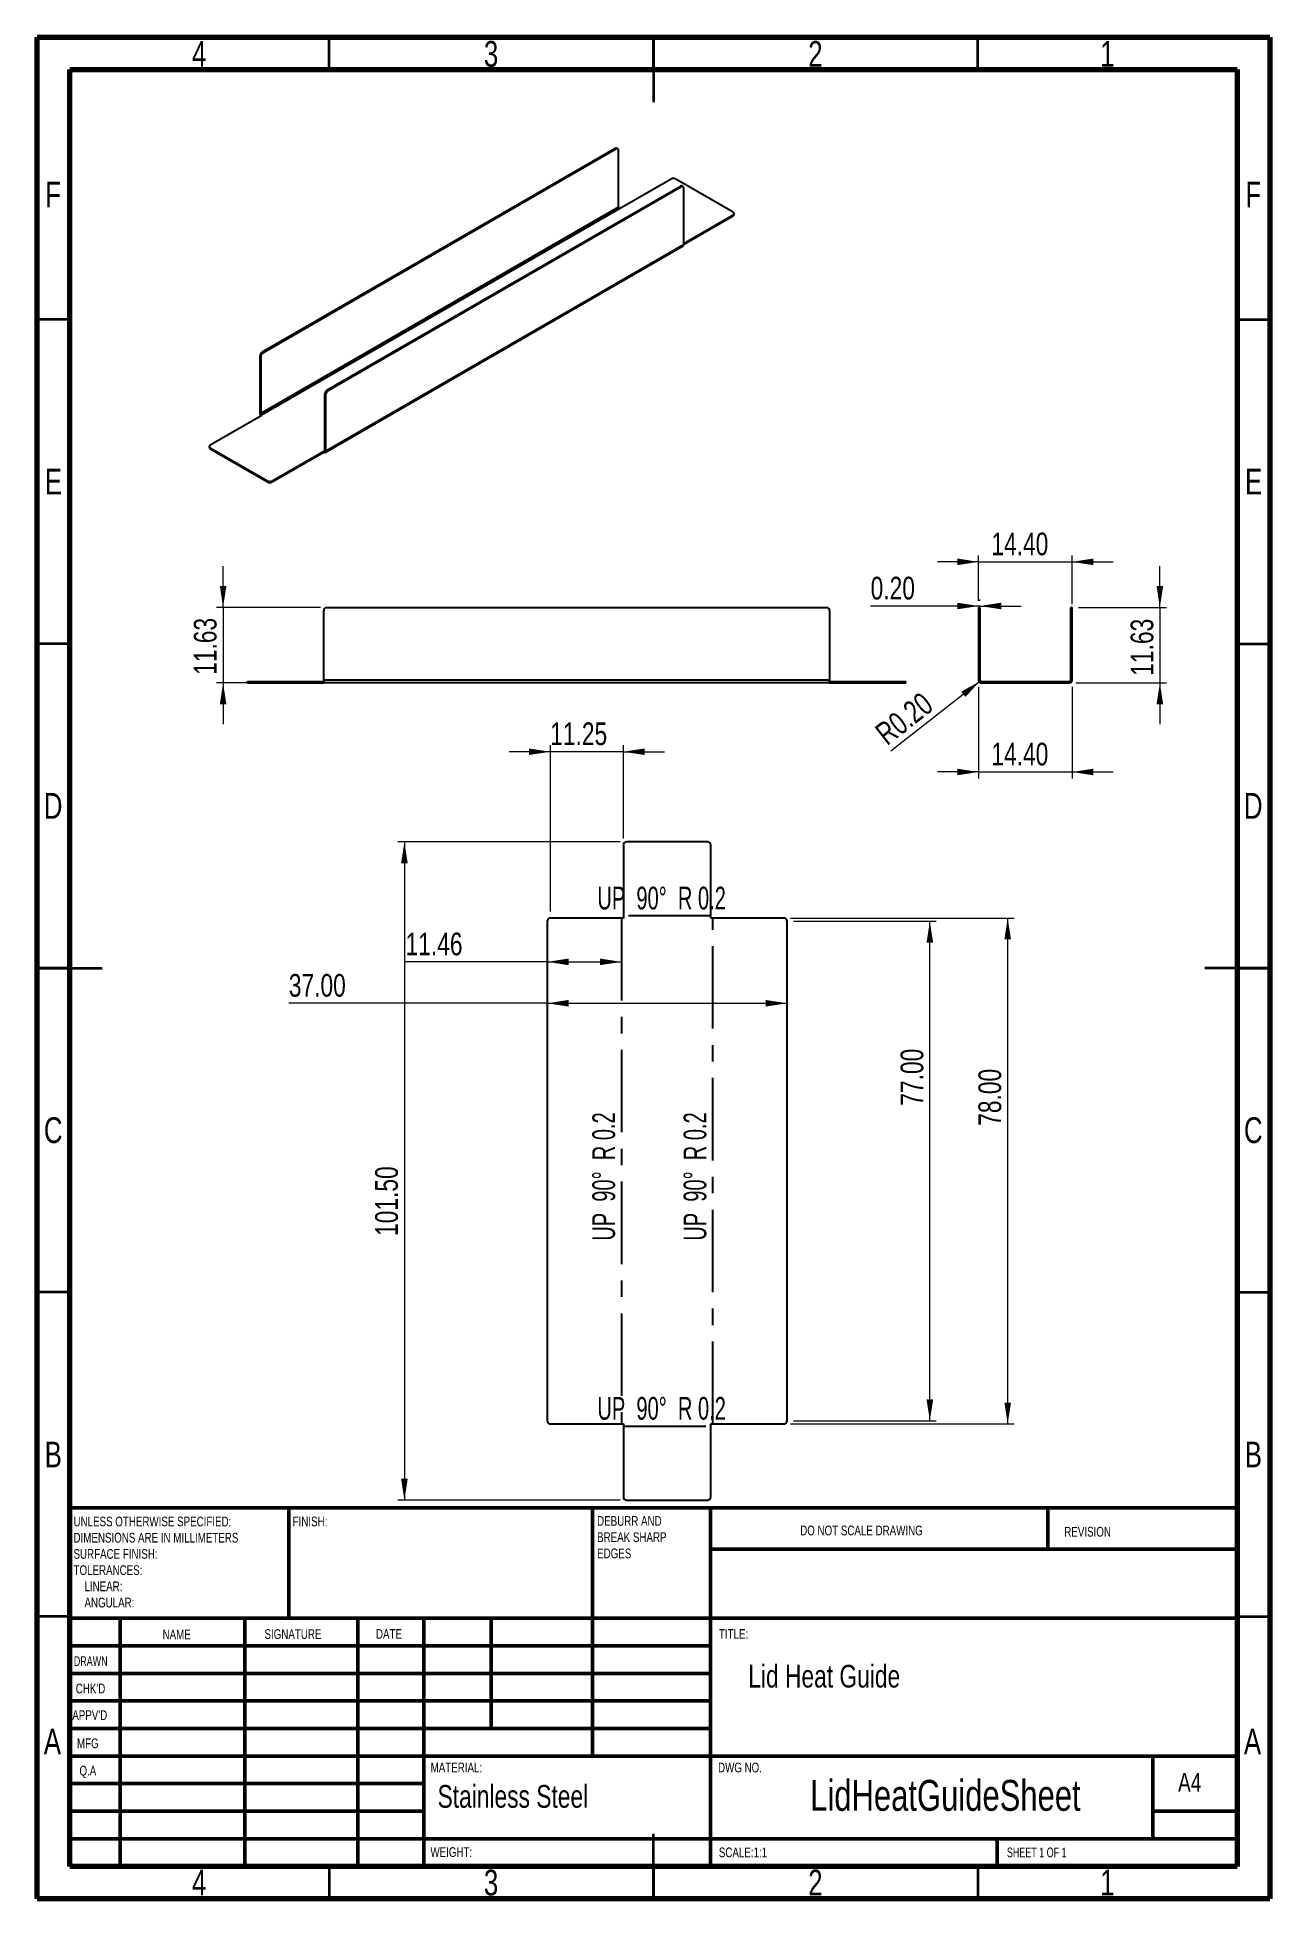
# Model space of a CAD drawing. Header units: millimetres. Extents: x 15 to 205, y 5 to 292.
import ezdxf

# ---------------------------------------------------------------- set-up
doc = ezdxf.new("R2010")
doc.units = ezdxf.units.MM
doc.linetypes.add('CENTERX2', pattern=[20.32, 12.7, -2.54, 2.54, -2.54])
doc.styles.add('SLDTEXTSTYLE0', font='TXT', dxfattribs={"width": 0.75})
doc.styles.add('SLDTEXTSTYLE1', font='TXT', dxfattribs={"width": 0.686449})
doc.styles.add('SLDTEXTSTYLE2', font='TXT', dxfattribs={"width": 0.6875})
doc.styles.add('SLDTEXTSTYLE3', font='TXT', dxfattribs={"width": 0.660714})
doc.dimstyles.new('SLDDIMSTYLE0', dxfattribs={"dimtxt": 3.5, "dimasz": 3.302, "dimexe": 0, "dimexo": 0.0625, "dimgap": 0.875, "dimtad": 1, "dimrnd": 1e-09, "dimzin": 12, "dimdsep": 46, "dimtxsty": 'SLDTEXTSTYLE0', "dimsah": 1, "dimcen": 0.09, "dimadec": 0, "dimazin": 3, "dimtfac": 1, "dimtmove": 0, "dimatfit": 0, "dimfxl": 0, "dimfrac": 2, "dimtolj": 1, "dimtzin": 12, "dimarcsym": 0})
doc.dimstyles.new('SLDDIMSTYLE1', dxfattribs={"dimtxt": 3.5, "dimasz": 3.302, "dimexe": 0, "dimexo": 0.0625, "dimgap": 0.875, "dimtad": 1, "dimrnd": 1e-09, "dimzin": 4, "dimdsep": 46, "dimtxsty": 'SLDTEXTSTYLE0', "dimsah": 1, "dimcen": 0.09, "dimadec": 0, "dimazin": 1, "dimtfac": 1, "dimtofl": 0, "dimtmove": 0, "dimatfit": 3, "dimfxl": 0, "dimfrac": 2, "dimtolj": 1, "dimtzin": 12, "dimarcsym": 0})
doc.dimstyles.new('SLDDIMSTYLE2', dxfattribs={"dimtxt": 3.5, "dimasz": 3.302, "dimexe": 0, "dimexo": 0.0625, "dimgap": 0.875, "dimtad": 1, "dimrnd": 1e-09, "dimzin": 12, "dimdsep": 46, "dimtxsty": 'SLDTEXTSTYLE0', "dimsah": 1, "dimcen": 0.09, "dimadec": 0, "dimazin": 3, "dimtfac": 1, "dimtofl": 0, "dimtmove": 0, "dimatfit": 3, "dimfxl": 0, "dimfrac": 2, "dimtolj": 1, "dimtzin": 12, "dimarcsym": 0})
doc.dimstyles.new('SLDDIMSTYLE3', dxfattribs={"dimtxt": 3.5, "dimasz": 3.302, "dimexe": 0, "dimexo": 0.0625, "dimgap": 0.875, "dimtad": 1, "dimrnd": 1e-09, "dimzin": 4, "dimdsep": 46, "dimtxsty": 'SLDTEXTSTYLE0', "dimsah": 1, "dimcen": 0.09, "dimadec": 0, "dimazin": 1, "dimtfac": 1, "dimtmove": 0, "dimatfit": 0, "dimfxl": 0, "dimfrac": 2, "dimtolj": 1, "dimtzin": 12, "dimarcsym": 0})
doc.dimstyles.new('SLDDIMSTYLE4', dxfattribs={"dimtxt": 3.5, "dimasz": 3.302, "dimexe": 0, "dimexo": 0.0625, "dimgap": 0.875, "dimtad": 1, "dimrnd": 1e-09, "dimzin": 0, "dimdsep": 46, "dimtxsty": 'SLDTEXTSTYLE0', "dimsah": 1, "dimcen": 0.09, "dimadec": 0, "dimazin": 0, "dimtfac": 1, "dimtmove": 0, "dimatfit": 0, "dimfxl": 0, "dimfrac": 2, "dimtolj": 1, "dimtzin": 12, "dimarcsym": 0})
doc.dimstyles.new('SLDDIMSTYLE5', dxfattribs={"dimtxt": 3.5, "dimasz": 3.302, "dimexe": 0, "dimexo": 0.0625, "dimgap": 0.875, "dimtad": 1, "dimrnd": 1e-09, "dimzin": 0, "dimdsep": 46, "dimtxsty": 'SLDTEXTSTYLE0', "dimsah": 1, "dimcen": 0, "dimadec": 0, "dimazin": 0, "dimtfac": 1, "dimtofl": 0, "dimtmove": 0, "dimatfit": 3, "dimfxl": 0, "dimfrac": 2, "dimtolj": 1, "dimtzin": 12, "dimarcsym": 0})

# ---------------------------------------------------------------- blocks, each defined once
blk = doc.blocks.new('SW_NOTE_0')
at = {"color": 0, "linetype": 'Continuous', "lineweight": 0, "char_height": 1.5, "attachment_point": 1, "style": 'SLDTEXTSTYLE0'}
for s, insert in [('UNLESS OTHERWISE SPECIFIED:', (0, 1.93)), ('DIMENSIONS ARE IN MILLIMETERS', (0, -0.57)), ('TOLERANCES:', (0, -5.57)), ('SURFACE FINISH:', (0, -3.07)), ('LINEAR:', (1.69, -8.07)), ('ANGULAR:', (1.69, -10.57))]:
    blk.add_mtext(s, dxfattribs=dict(at, insert=insert))
blk = doc.blocks.new('SW_NOTE_0_1')
at = {"color": 0, "linetype": 'Continuous', "lineweight": 0, "char_height": 1.5, "attachment_point": 1, "style": 'SLDTEXTSTYLE0'}
for s, insert in [('DEBURR AND', (0, 1.93)), ('BREAK SHARP', (0, -0.57)), ('EDGES', (0, -3.07))]:
    blk.add_mtext(s, dxfattribs=dict(at, insert=insert))
blk = doc.blocks.new('_D')
at = {"color": 7, "linetype": 'Continuous', "lineweight": 0}
for p, q in [((94.1, 181.84), (87.75, 181.84)), ((94.1, 157.2), (94.1, 182.84)), ((105.35, 181.84), (94.1, 181.84)), ((105.35, 168.45), (105.35, 182.84)), ((105.35, 181.84), (111.7, 181.84))]:
    blk.add_line(p, q, dxfattribs=at)
at = {"color": 7, "linetype": 'Continuous', "lineweight": 18}
for points in [[(94.1, 181.84), (90.8, 182.35), (90.8, 181.34)], [(105.35, 181.84), (108.65, 181.34), (108.65, 182.35)]]:
    blk.add_solid(points, dxfattribs=at)
at = {"color": 7, "linetype": 'Continuous', "lineweight": 18, "insert": (94.08, 186.36), "char_height": 3.5, "attachment_point": 1, "style": 'SLDTEXTSTYLE0'}
blk.add_mtext('11.25', dxfattribs=at)
blk = doc.blocks.new('_D_1')
at = {"color": 7, "linetype": 'Continuous', "lineweight": 0}
for p, q in [((131.6, 155.7), (153.6, 155.7)), ((152.6, 78.7), (152.6, 155.7)), ((131.6, 78.7), (153.6, 78.7))]:
    blk.add_line(p, q, dxfattribs=at)
at = {"color": 7, "linetype": 'Continuous', "lineweight": 18}
for points in [[(152.6, 155.7), (152.09, 152.4), (153.11, 152.4)], [(152.6, 78.7), (153.11, 82.01), (152.09, 82.01)]]:
    blk.add_solid(points, dxfattribs=at)
at = {"color": 7, "linetype": 'Continuous', "lineweight": 18, "insert": (148.09, 127.27), "char_height": 3.5, "attachment_point": 1, "rotation": 90, "style": 'SLDTEXTSTYLE0'}
blk.add_mtext('77.00', dxfattribs=at)
blk = doc.blocks.new('_D_2')
at = {"color": 7, "linetype": 'Continuous', "lineweight": 0}
for p, q in [((131.1, 156.2), (165.6, 156.2)), ((164.6, 78.2), (164.6, 156.2)), ((131.1, 78.2), (165.6, 78.2))]:
    blk.add_line(p, q, dxfattribs=at)
at = {"color": 7, "linetype": 'Continuous', "lineweight": 18}
for points in [[(164.6, 156.2), (164.09, 152.9), (165.11, 152.9)], [(164.6, 78.2), (165.11, 81.51), (164.09, 81.51)]]:
    blk.add_solid(points, dxfattribs=at)
at = {"color": 7, "linetype": 'Continuous', "lineweight": 18, "insert": (160.09, 124.17), "char_height": 3.5, "attachment_point": 1, "rotation": 90, "style": 'SLDTEXTSTYLE0'}
blk.add_mtext('78.00', dxfattribs=at)
blk = doc.blocks.new('_D_3')
at = {"color": 7, "linetype": 'Continuous', "lineweight": 0}
for q in [(53.78, 143.06), (130.6, 143.06)]:
    blk.add_line((93.6, 143.06), q, dxfattribs=at)
at = {"color": 7, "linetype": 'Continuous', "lineweight": 18}
for points in [[(93.6, 143.06), (96.9, 142.56), (96.9, 143.57)], [(130.6, 143.06), (127.3, 143.57), (127.3, 142.56)]]:
    blk.add_solid(points, dxfattribs=at)
at = {"color": 7, "linetype": 'Continuous', "lineweight": 18, "insert": (53.78, 147.58), "char_height": 3.5, "attachment_point": 1, "style": 'SLDTEXTSTYLE0'}
blk.add_mtext('37.00', dxfattribs=at)
blk = doc.blocks.new('_D_4')
at = {"color": 7, "linetype": 'Continuous', "lineweight": 0}
for p, q in [((104.85, 167.95), (70.6, 167.95)), ((71.6, 167.95), (71.6, 66.45)), ((104.85, 66.45), (70.6, 66.45))]:
    blk.add_line(p, q, dxfattribs=at)
at = {"color": 7, "linetype": 'Continuous', "lineweight": 18}
for points in [[(71.6, 167.95), (71.09, 164.65), (72.11, 164.65)], [(71.6, 66.45), (72.11, 69.76), (71.09, 69.76)]]:
    blk.add_solid(points, dxfattribs=at)
at = {"color": 7, "linetype": 'Continuous', "lineweight": 18, "insert": (67.09, 107.19), "char_height": 3.5, "attachment_point": 1, "rotation": 90, "style": 'SLDTEXTSTYLE0'}
blk.add_mtext('101.50', dxfattribs=at)
blk = doc.blocks.new('_D_5')
at = {"color": 7, "linetype": 'Continuous', "lineweight": 0}
for q in [(71.78, 149.45), (105.06, 149.45)]:
    blk.add_line((93.6, 149.45), q, dxfattribs=at)
at = {"color": 7, "linetype": 'Continuous', "lineweight": 18}
for points in [[(93.6, 149.45), (96.9, 148.94), (96.9, 149.95)], [(105.06, 149.45), (101.76, 149.95), (101.76, 148.94)]]:
    blk.add_solid(points, dxfattribs=at)
at = {"color": 7, "linetype": 'Continuous', "lineweight": 18, "insert": (71.78, 153.96), "char_height": 3.5, "attachment_point": 1, "style": 'SLDTEXTSTYLE0'}
blk.add_mtext('11.46', dxfattribs=at)
blk = doc.blocks.new('_D_6')
at = {"color": 7, "linetype": 'Continuous', "lineweight": 0}
for p, q in [((43.65, 204.09), (43.65, 210.44)), ((58.65, 204.09), (42.65, 204.09)), ((43.65, 204.09), (43.65, 192.46)), ((58.15, 192.46), (42.65, 192.46)), ((43.65, 192.46), (43.65, 186.11))]:
    blk.add_line(p, q, dxfattribs=at)
at = {"color": 7, "linetype": 'Continuous', "lineweight": 18}
for points in [[(43.65, 204.09), (44.16, 207.39), (43.15, 207.39)], [(43.65, 192.46), (43.15, 189.16), (44.16, 189.16)]]:
    blk.add_solid(points, dxfattribs=at)
at = {"color": 7, "linetype": 'Continuous', "lineweight": 18, "insert": (39.14, 193.69), "char_height": 3.5, "attachment_point": 1, "rotation": 90, "style": 'SLDTEXTSTYLE0'}
blk.add_mtext('11.63', dxfattribs=at)
blk = doc.blocks.new('_D_7')
at = {"color": 7, "linetype": 'Continuous', "lineweight": 0}
for p, q in [((160.12, 211.12), (153.77, 211.12)), ((160.12, 205.09), (160.12, 212.12)), ((160.12, 211.12), (174.52, 211.12)), ((174.52, 204.59), (174.52, 212.12)), ((174.52, 211.12), (180.87, 211.12))]:
    blk.add_line(p, q, dxfattribs=at)
at = {"color": 7, "linetype": 'Continuous', "lineweight": 18}
for points in [[(160.12, 211.12), (156.82, 211.63), (156.82, 210.61)], [(174.52, 211.12), (177.82, 210.61), (177.82, 211.63)]]:
    blk.add_solid(points, dxfattribs=at)
at = {"color": 7, "linetype": 'Continuous', "lineweight": 18, "insert": (162.08, 215.63), "char_height": 3.5, "attachment_point": 1, "style": 'SLDTEXTSTYLE0'}
blk.add_mtext('14.40', dxfattribs=at)
blk = doc.blocks.new('_D_8')
at = {"color": 7, "linetype": 'Continuous', "lineweight": 0}
for p, q in [((160.12, 204.31), (143.47, 204.31)), ((160.12, 205.09), (160.12, 205.31)), ((160.32, 204.31), (160.12, 204.31)), ((160.32, 205.09), (160.32, 205.31)), ((160.32, 204.31), (166.67, 204.31))]:
    blk.add_line(p, q, dxfattribs=at)
at = {"color": 7, "linetype": 'Continuous', "lineweight": 18}
for points in [[(160.12, 204.31), (156.82, 204.82), (156.82, 203.8)], [(160.32, 204.31), (163.62, 203.8), (163.62, 204.82)]]:
    blk.add_solid(points, dxfattribs=at)
at = {"color": 7, "linetype": 'Continuous', "lineweight": 18, "insert": (143.47, 208.82), "char_height": 3.5, "attachment_point": 1, "style": 'SLDTEXTSTYLE0'}
blk.add_mtext('0.20', dxfattribs=at)
blk = doc.blocks.new('_D_9')
at = {"color": 7, "linetype": 'Continuous', "lineweight": 0}
for q in [(146.6, 181.95), (160.52, 192.86)]:
    blk.add_line((160.36, 192.74), q, dxfattribs=at)
at = {"color": 7, "linetype": 'Continuous', "lineweight": 18}
blk.add_solid([(160.36, 192.74), (157.45, 191.1), (158.08, 190.3)], dxfattribs=at)
at = {"color": 7, "linetype": 'Continuous', "lineweight": 18, "insert": (143.86, 185.44), "char_height": 3.5, "attachment_point": 1, "rotation": 38.0989, "style": 'SLDTEXTSTYLE0'}
blk.add_mtext('R0.20', dxfattribs=at)
blk = doc.blocks.new('_D_10')
at = {"color": 7, "linetype": 'Continuous', "lineweight": 0}
for p, q in [((188.06, 204.09), (188.06, 210.44)), ((175.52, 204.09), (189.06, 204.09)), ((188.06, 204.09), (188.06, 192.46)), ((175.12, 192.46), (189.06, 192.46)), ((188.06, 192.46), (188.06, 186.11))]:
    blk.add_line(p, q, dxfattribs=at)
at = {"color": 7, "linetype": 'Continuous', "lineweight": 18}
for points in [[(188.06, 204.09), (188.57, 207.39), (187.55, 207.39)], [(188.06, 192.46), (187.55, 189.16), (188.57, 189.16)]]:
    blk.add_solid(points, dxfattribs=at)
at = {"color": 7, "linetype": 'Continuous', "lineweight": 18, "insert": (183.55, 193.56), "char_height": 3.5, "attachment_point": 1, "rotation": 90, "style": 'SLDTEXTSTYLE0'}
blk.add_mtext('11.63', dxfattribs=at)
blk = doc.blocks.new('_D_11')
at = {"color": 7, "linetype": 'Continuous', "lineweight": 0}
for p, q in [((160.12, 191.86), (160.12, 177.72)), ((174.52, 191.86), (174.52, 177.72)), ((160.12, 178.72), (153.77, 178.72)), ((160.12, 178.72), (174.52, 178.72)), ((174.52, 178.72), (180.87, 178.72))]:
    blk.add_line(p, q, dxfattribs=at)
at = {"color": 7, "linetype": 'Continuous', "lineweight": 18}
for points in [[(160.12, 178.72), (156.82, 179.23), (156.82, 178.21)], [(174.52, 178.72), (177.82, 178.21), (177.82, 179.23)]]:
    blk.add_solid(points, dxfattribs=at)
at = {"color": 7, "linetype": 'Continuous', "lineweight": 18, "insert": (162.08, 183.23), "char_height": 3.5, "attachment_point": 1, "style": 'SLDTEXTSTYLE0'}
blk.add_mtext('14.40', dxfattribs=at)

msp = doc.modelspace()

# ---------------------------------------------------------------- linework, layer by layer
at = {"color": 7, "linetype": 'Continuous', "lineweight": 70}
for p, q in [((15, 5), (15, 292)), ((15, 292), (205, 292)), ((205, 292), (205, 5)), ((20, 10), (20, 287)), ((20, 287), (200, 287)), ((200, 287), (200, 10)), ((200, 10), (20, 10)), ((205, 5), (15, 5))]:
    msp.add_line(p, q, dxfattribs=at)
at = {"color": 7, "linetype": 'Continuous', "lineweight": 35}
for p, q in [((60, 287), (60, 292)), ((110, 292), (110, 282)), ((110, 287), (110, 292)), ((160, 287), (160, 292)), ((20, 248.5), (15, 248.5)), ((200, 248.5), (205, 248.5)), ((20, 198.5), (15, 198.5)), ((200, 198.5), (205, 198.5)), ((15, 148.5), (25, 148.5)), ((20, 148.5), (15, 148.5)), ((205, 148.5), (195, 148.5)), ((200, 148.5), (205, 148.5)), ((20, 98.5), (15, 98.5)), ((200, 98.5), (205, 98.5)), ((20, 48.5), (15, 48.5)), ((200, 48.5), (205, 48.5)), ((110, 5), (110, 15)), ((60, 10), (60, 5)), ((110, 10), (110, 5)), ((160, 10), (160, 5))]:
    msp.add_line(p, q, dxfattribs=at)
at = {"color": 7, "linetype": 'Continuous', "lineweight": 25}
for p, q in [((104.11, 274.854), (49.663, 243.422)), ((104.251, 274.772), (49.804, 243.34)), ((104.11, 274.854), (104.251, 274.772)), ((104.501, 274.797), (104.36, 274.879)), ((104.605, 265.808), (104.605, 274.568)), ((112.737, 270.134), (104.782, 265.542)), ((122.283, 265.032), (113.444, 270.134)), ((59.704, 237.626), (114.151, 269.057)), ((59.845, 237.544), (114.292, 268.976)), ((114.292, 268.976), (114.151, 269.057)), ((114.542, 269), (114.401, 269.082)), ((114.646, 268.772), (114.646, 260.011)), ((104.605, 265.808), (49.451, 233.968)), ((104.746, 265.563), (49.592, 233.723)), ((104.782, 265.542), (104.746, 265.563)), ((114.646, 260.215), (122.283, 264.624)), ((114.646, 260.052), (122.283, 264.46)), ((122.283, 264.46), (122.283, 264.624)), ((122.429, 264.665), (122.429, 264.828)), ((59.409, 227.988), (114.563, 259.828)), ((114.646, 260.011), (59.491, 228.171)), ((49.309, 242.81), (49.451, 242.728)), ((49.309, 242.81), (49.309, 234.049)), ((49.451, 242.728), (49.451, 233.968)), ((49.663, 243.422), (49.804, 243.34)), ((59.491, 236.932), (59.35, 237.013)), ((59.35, 228.253), (59.35, 237.013)), ((59.491, 228.171), (59.491, 236.932)), ((59.845, 237.544), (59.704, 237.626)), ((49.627, 233.702), (41.672, 229.11)), ((49.451, 233.968), (49.309, 234.049)), ((49.592, 233.723), (49.627, 233.702)), ((49.592, 233.723), (49.592, 233.682)), ((41.526, 228.906), (41.526, 228.743)), ((41.672, 228.702), (50.511, 223.599)), ((41.672, 228.538), (41.672, 228.702)), ((41.672, 228.538), (50.511, 223.436)), ((51.218, 223.599), (59.173, 228.192)), ((51.218, 223.436), (59.173, 228.028)), ((59.173, 228.192), (59.209, 228.171)), ((59.173, 228.028), (59.173, 228.192)), ((59.173, 228.028), (59.209, 228.008)), ((59.35, 228.253), (59.209, 228.171)), ((59.209, 228.171), (59.209, 228.008)), ((59.35, 228.253), (59.491, 228.171)), ((50.511, 223.436), (50.511, 223.599)), ((51.218, 223.436), (51.218, 223.599)), ((59.655, 204.089), (136.655, 204.089)), ((160.118, 204.089), (160.318, 204.089)), ((160.118, 204.089), (160.118, 203.589)), ((160.318, 204.089), (160.318, 203.589)), ((174.518, 204.089), (174.318, 204.089)), ((174.318, 203.589), (174.318, 204.089)), ((174.518, 203.589), (174.518, 204.089)), ((59.155, 192.86), (59.155, 203.589)), ((137.155, 203.589), (137.155, 192.86)), ((160.118, 203.589), (160.318, 203.589)), ((160.118, 203.589), (160.118, 192.86)), ((160.318, 203.589), (160.318, 192.86)), ((174.518, 203.589), (174.318, 203.589)), ((174.318, 192.86), (174.318, 203.589)), ((174.518, 192.86), (174.518, 203.589)), ((47.405, 192.46), (47.405, 192.66)), ((47.405, 192.66), (47.905, 192.66)), ((47.405, 192.46), (47.905, 192.46)), ((47.905, 192.46), (47.905, 192.66)), ((47.905, 192.66), (59.155, 192.66)), ((47.905, 192.46), (59.155, 192.46)), ((137.155, 192.86), (59.155, 192.86)), ((59.155, 192.86), (59.155, 192.46)), ((137.155, 192.46), (59.155, 192.46)), ((137.155, 192.46), (137.155, 192.86)), ((137.155, 192.66), (148.405, 192.66)), ((137.155, 192.46), (148.405, 192.46)), ((148.405, 192.46), (148.405, 192.66)), ((148.405, 192.66), (148.905, 192.66)), ((148.405, 192.46), (148.905, 192.46)), ((148.905, 192.46), (148.905, 192.66)), ((160.118, 192.86), (160.318, 192.86)), ((160.518, 192.46), (160.518, 192.66)), ((160.518, 192.66), (160.568, 192.66)), ((160.518, 192.46), (160.568, 192.46)), ((160.568, 192.46), (160.568, 192.66)), ((160.568, 192.66), (161.068, 192.66)), ((160.568, 192.46), (161.068, 192.46)), ((161.068, 192.46), (161.068, 192.66)), ((161.068, 192.66), (173.568, 192.66)), ((161.068, 192.46), (173.568, 192.46)), ((173.568, 192.46), (173.568, 192.66)), ((173.568, 192.66), (174.068, 192.66)), ((173.568, 192.46), (174.068, 192.46)), ((174.068, 192.46), (174.068, 192.66)), ((174.068, 192.66), (174.118, 192.66)), ((174.068, 192.46), (174.118, 192.46)), ((174.118, 192.46), (174.118, 192.66)), ((174.518, 192.86), (174.318, 192.86)), ((105.351, 167.454), (105.351, 156.204)), ((118.351, 167.954), (105.851, 167.954)), ((118.851, 156.204), (118.851, 167.454)), ((93.601, 155.704), (93.601, 78.704)), ((105.351, 156.204), (94.101, 156.204)), ((130.101, 156.204), (118.851, 156.204)), ((130.601, 78.704), (130.601, 155.704)), ((94.101, 78.204), (105.351, 78.204)), ((105.351, 78.204), (105.351, 66.954)), ((118.851, 78.204), (130.101, 78.204)), ((118.851, 66.954), (118.851, 78.204)), ((105.851, 66.454), (118.351, 66.454))]:
    msp.add_line(p, q, dxfattribs=at)
at = {"color": 7, "linetype": 'CENTERX2'}
for p, q in [((104.58, 265.659), (49.425, 233.819)), ((59.375, 228.075), (114.53, 259.915)), ((105.065, 156.204), (105.065, 78.204)), ((118.851, 156.54), (105.351, 156.54)), ((119.136, 78.204), (119.136, 156.204)), ((105.351, 77.868), (118.851, 77.868))]:
    msp.add_line(p, q, dxfattribs=at)
at = {"color": 7, "linetype": 'Continuous', "lineweight": 50}
for p, q in [((20, 65.25), (200, 65.25)), ((20, 65.25), (20, 10)), ((53.8, 48.25), (53.8, 65.25)), ((100.6, 65.25), (100.6, 27)), ((118.8, 65.25), (118.8, 10)), ((170.8, 58.875), (170.8, 65.25)), ((200, 58.875), (118.8, 58.875)), ((200, 48.25), (20, 48.25)), ((27.8, 48.25), (27.8, 10)), ((46.991, 48.25), (46.991, 10)), ((64.399, 48.25), (64.399, 10)), ((74.6, 10), (74.6, 48.25)), ((85, 31.25), (85, 48.25)), ((118.8, 44), (20, 44)), ((118.8, 39.75), (20, 39.75)), ((118.8, 35.5), (20, 35.5)), ((118.8, 31.25), (20, 31.25)), ((74.6, 27), (20, 27)), ((74.6, 27), (200, 27)), ((187, 14.25), (187, 27)), ((74.6, 22.75), (20, 22.75)), ((74.6, 18.5), (20, 18.5)), ((200, 18.5), (187, 18.5)), ((20, 14.25), (200, 14.25)), ((163, 10), (163, 14.25))]:
    msp.add_line(p, q, dxfattribs=at)
at = {"color": 7, "linetype": 'Continuous', "lineweight": 25}
for centre, radius, start, end in [((104.256, 274.649), 0.251, 65.69288, 125.61758), ((104.389, 274.603), 0.218, 350.78596, 129.20329), ((113.09, 269.452), 0.769, 62.60967, 117.39033), ((114.297, 268.853), 0.251, 65.69288, 125.61758), ((114.43, 268.806), 0.218, 350.78596, 129.20329), ((104.912, 265.822), 0.307, 182.60548, 237.39452), ((122.205, 264.828), 0.218, 290.78342, 69.21658), ((122.179, 264.689), 0.251, 294.37466, 354.3052), ((114.45, 259.989), 0.197, 305.01333, 6.29885), ((50.077, 242.775), 0.768, 122.60548, 177.39452), ((50.218, 242.693), 0.768, 122.60548, 177.39452), ((60.118, 236.978), 0.768, 122.60548, 177.39452), ((60.259, 236.897), 0.768, 122.60548, 177.39452), ((49.928, 234.078), 0.62, 182.68914, 226.40535), ((49.758, 233.982), 0.307, 182.60548, 237.39452), ((41.776, 228.768), 0.251, 185.6948, 245.62534), ((41.75, 228.906), 0.218, 110.78342, 249.21658), ((59.264, 228.239), 0.0873, 230.79671, 9.21404), ((59.319, 228.143), 0.175, 230.79671, 9.21404), ((50.865, 224.282), 0.769, 242.60967, 297.39033), ((50.865, 224.118), 0.769, 242.60967, 297.39033), ((59.655, 203.589), 0.5, 90, 180), ((136.655, 203.589), 0.5, 0, 90), ((160.518, 192.86), 0.4, 180, 270), ((160.518, 192.86), 0.2, 180, 270), ((174.118, 192.86), 0.4, 270, 0), ((174.118, 192.86), 0.2, 270, 0), ((105.851, 167.454), 0.5, 90, 180), ((118.351, 167.454), 0.5, 0, 90), ((94.101, 155.704), 0.5, 90, 180), ((130.101, 155.704), 0.5, 0, 90), ((94.101, 78.704), 0.5, 180, 270), ((130.101, 78.704), 0.5, 270, 0), ((105.851, 66.954), 0.5, 180, 270), ((118.351, 66.954), 0.5, 270, 0)]:
    msp.add_arc(centre, radius, start, end, dxfattribs=at)

# ---------------------------------------------------------------- block references
at = {"color": 7, "linetype": 'Continuous', "lineweight": 0}
for name, p in [('SW_NOTE_0', (20.594, 61.987)), ('SW_NOTE_0_1', (101.309, 62.069))]:
    msp.add_blockref(name, p, dxfattribs=at)

# ---------------------------------------------------------------- texts
for s, insert, char_height, attachment_point, style in [('4', (39.96, 291.417), 3.969, 2, 'SLDTEXTSTYLE0'), ('3', (84.96, 291.417), 3.969, 2, 'SLDTEXTSTYLE0'), ('2', (134.96, 291.417), 3.969, 2, 'SLDTEXTSTYLE0'), ('1', (179.96, 291.417), 3.969, 2, 'SLDTEXTSTYLE0'), ('F', (17.458, 269.732), 3.969, 2, 'SLDTEXTSTYLE0'), ('F', (202.458, 269.732), 3.969, 2, 'SLDTEXTSTYLE0'), ('E', (17.508, 225.482), 3.969, 2, 'SLDTEXTSTYLE0'), ('E', (202.508, 225.482), 3.969, 2, 'SLDTEXTSTYLE0'), ('D', (17.453, 175.482), 3.969, 2, 'SLDTEXTSTYLE0'), ('D', (202.453, 175.482), 3.969, 2, 'SLDTEXTSTYLE0'), ('UP  90°  R 0.2', (111.252, 161.036), 3.5, 2, 'SLDTEXTSTYLE3'), ('C', (17.459, 125.482), 3.969, 2, 'SLDTEXTSTYLE0'), ('C', (202.459, 125.482), 3.969, 2, 'SLDTEXTSTYLE0'), ('UP  90°  R 0.2', (111.252, 82.365), 3.5, 2, 'SLDTEXTSTYLE3'), ('B', (17.471, 75.482), 3.969, 2, 'SLDTEXTSTYLE0'), ('B', (202.471, 75.482), 3.969, 2, 'SLDTEXTSTYLE0'), ('FINISH:', (54.371, 63.919), 1.5, 1, 'SLDTEXTSTYLE0'), ('DO NOT SCALE DRAWING', (132.615, 62.533), 1.5, 1, 'SLDTEXTSTYLE0'), ('REVISION', (173.328, 62.335), 1.5, 1, 'SLDTEXTSTYLE0'), ('NAME', (34.322, 46.501), 1.5, 1, 'SLDTEXTSTYLE0'), ('SIGNATURE', (50.034, 46.562), 1.5, 1, 'SLDTEXTSTYLE0'), ('DATE', (67.215, 46.576), 1.5, 1, 'SLDTEXTSTYLE0'), ('TITLE:', (120.09, 46.576), 1.5, 1, 'SLDTEXTSTYLE0'), ('DRAWN', (20.643, 42.385), 1.5, 1, 'SLDTEXTSTYLE1'), ('Lid Heat Guide', (124.612, 41.068), 3.5, 1, 'SLDTEXTSTYLE0'), ("CHK'D", (20.939, 38.162), 1.5, 1, 'SLDTEXTSTYLE0'), ("APPV'D", (20.402, 34.066), 1.5, 1, 'SLDTEXTSTYLE0'), ('A', (17.34, 31.232), 3.969, 2, 'SLDTEXTSTYLE0'), ('MFG', (21.124, 29.716), 1.5, 1, 'SLDTEXTSTYLE0'), ('A', (202.34, 31.232), 3.969, 2, 'SLDTEXTSTYLE0'), ('MATERIAL:', (75.646, 25.986), 1.5, 1, 'SLDTEXTSTYLE0'), ('DWG NO.', (119.953, 25.986), 1.5, 1, 'SLDTEXTSTYLE0'), ('Q.A', (21.509, 25.505), 1.5, 1, 'SLDTEXTSTYLE0'), ('LidHeatGuideSheet', (155.001, 23.324), 4.7625, 2, 'SLDTEXTSTYLE0'), ('A4', (190.871, 24.406), 2.9104, 1, 'SLDTEXTSTYLE0'), ('Stainless Steel', (76.711, 22.534), 3.5, 1, 'SLDTEXTSTYLE0'), ('WEIGHT:', (75.618, 12.949), 1.4986, 1, 'SLDTEXTSTYLE0'), ('SCALE:1:1', (120.074, 12.9), 1.5, 1, 'SLDTEXTSTYLE0'), ('SHEET 1 OF 1', (164.478, 12.9), 1.5, 1, 'SLDTEXTSTYLE2'), ('4', (39.96, 9.482), 3.969, 2, 'SLDTEXTSTYLE0'), ('3', (84.96, 9.482), 3.969, 2, 'SLDTEXTSTYLE0'), ('2', (134.96, 9.482), 3.969, 2, 'SLDTEXTSTYLE0'), ('1', (179.96, 9.482), 3.969, 2, 'SLDTEXTSTYLE0')]:
    msp.add_mtext(s, dxfattribs=dict(at, insert=insert, char_height=char_height, attachment_point=attachment_point, style=style))
at = {"color": 7, "linetype": 'Continuous', "lineweight": 0, "char_height": 3.5, "attachment_point": 2, "rotation": 90, "style": 'SLDTEXTSTYLE3'}
for insert in [(100.569, 116.356), (114.64, 116.356)]:
    msp.add_mtext('UP  90°  R 0.2', dxfattribs=dict(at, insert=insert))

# ---------------------------------------------------------------- dimensions: what is measured, and where the dimension line sits
at = {"color": 7, "linetype": 'Continuous', "lineweight": 18}
for base, p1, p2, dimstyle, picture, middle in [((174.518, 211.117), (160.118, 204.089), (174.518, 203.589), 'SLDDIMSTYLE3', '_D_7', (167.897, 211.117)), ((160.118, 204.309), (160.318, 204.089), (160.118, 204.089), 'SLDDIMSTYLE4', '_D_8', (147.993, 204.309)), ((174.518, 178.718), (160.118, 192.86), (174.518, 192.86), 'SLDDIMSTYLE3', '_D_11', (167.897, 178.718)), ((94.101, 181.844), (105.351, 167.454), (94.101, 156.204), 'SLDDIMSTYLE0', '_D', (99.898, 181.844)), ((130.601, 143.065), (93.601, 155.704), (130.601, 155.704), 'SLDDIMSTYLE1', '_D_3', (59.601, 143.065)), ((105.065, 149.447), (93.601, 155.704), (105.065, 156.204), 'SLDDIMSTYLE2', '_D_5', (77.601, 149.447))]:
    dim = msp.add_linear_dim(base=base, p1=p1, p2=p2, dimstyle=dimstyle, dxfattribs=at)
    dim.commit()
    dim.dimension.update_dxf_attribs({"geometry": picture, "text_midpoint": middle, "dimtype": 160})
for base, p1, p2, dimstyle, picture, middle in [((43.655, 192.46), (59.655, 204.089), (59.155, 192.46), 'SLDDIMSTYLE0', '_D_6', (43.655, 199.514)), ((188.063, 192.46), (174.518, 204.089), (174.118, 192.46), 'SLDDIMSTYLE0', '_D_10', (188.063, 199.377)), ((71.601, 66.454), (105.851, 167.954), (105.851, 66.454), 'SLDDIMSTYLE1', '_D_4', (71.601, 114.302)), ((164.601, 156.204), (130.101, 78.204), (130.101, 156.204), 'SLDDIMSTYLE1', '_D_2', (164.601, 129.988)), ((152.601, 155.704), (130.601, 78.704), (130.601, 155.704), 'SLDDIMSTYLE1', '_D_1', (152.601, 133.093))]:
    dim = msp.add_linear_dim(base=base, p1=p1, p2=p2, angle=90, dimstyle=dimstyle, dxfattribs=at)
    dim.commit()
    dim.dimension.update_dxf_attribs({"geometry": picture, "text_midpoint": middle, "dimtype": 160})
dim = msp.add_radius_dim(center=(160.518, 192.86), mpoint=(160.361, 192.737), dimstyle='SLDDIMSTYLE5', dxfattribs=at)
dim.commit()
dim.dimension.update_dxf_attribs({"geometry": '_D_9', "text_midpoint": (151.038, 185.427), "dimtype": 164})

doc.saveas('drawing.dxf')
